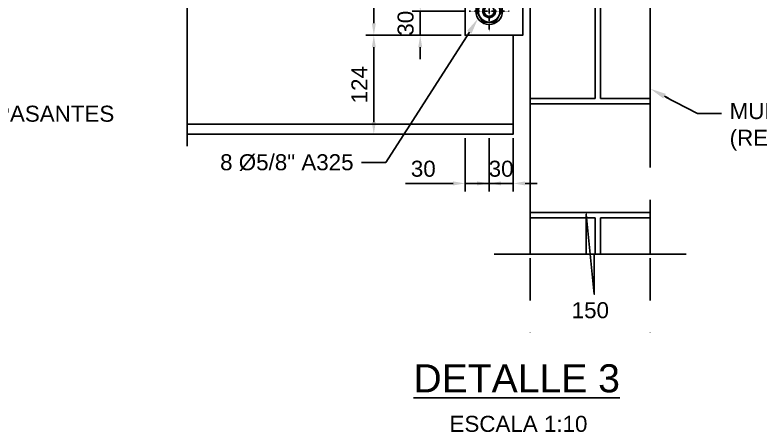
# Model space of a CAD drawing. Header units: millimetres. Extents: x -241278 to 318497, y -110515 to 29234.
# Drawn here: x -29322 to -28391, y -43251 to -42730 of the extents above; entities that cross this region are included whole.
import ezdxf
from ezdxf import colors
from ezdxf.entities.mleader import LeaderData, LeaderLine
from ezdxf.enums import TextEntityAlignment as Align
from ezdxf.math import Vec2, Vec3

# ---------------------------------------------------------------- set-up
doc = ezdxf.new("R2010")
doc.units = ezdxf.units.MM
doc.header["$LTSCALE"] = 0.1
doc.linetypes.add('CENTER', pattern=[2, 1.25, -0.25, 0.25, -0.25])
for name, color, linetype in [('EE-CENTROS', 8, 'CENTER'), ('EE-TEXTO 1', 4, 'Continuous'), ('EE-TEXTO 2', 2, 'Continuous'), ('SIM-ARM 580x1-4x200x1-2', 44, 'Continuous'), ('SIM-COTAS', 1, 'Continuous'), ('SIM-MAMPOSTERIA', 150, 'Continuous'), ('SIM-PLATINAS', 2, 'Continuous')]:
    doc.layers.add(name, color=color, linetype=linetype)
doc.styles.add('ARIAL EE', font='arial.ttf')
doc.styles.get("Standard").update_dxf_attribs({"font": 'arial.ttf'})
doc.dimstyles.new('EE 1_STANDAR', dxfattribs={"dimtxt": 2, "dimasz": 1.5, "dimexe": 1, "dimexo": 0.5, "dimgap": 0.8, "dimtad": 1, "dimdec": 0, "dimdsep": 46, "dimtxsty": 'Standard', "dimcen": 0.09, "dimclrd": 256, "dimclre": 256, "dimclrt": 2, "dimadec": 0, "dimazin": 0, "dimtfac": 1, "dimtdec": 0, "dimtix": 1, "dimtmove": 0, "dimatfit": 2, "dimfxl": 1, "dimtolj": 1, "dimlwd": -1, "dimlwe": -1, "dimarcsym": 1})

# ---------------------------------------------------------------- blocks, each defined once
blk = doc.blocks.new('*D129')
at = {"layer": 'SIM-COTAS', "transparency": 16777216}
for p, q in [((-28677.98, -43034.11), (-28677.98, -43127.44)), ((-28527.98, -43034.11), (-28527.98, -43127.44)), ((-28542.98, -43117.44), (-28662.98, -43117.44))]:
    blk.add_line(p, q, dxfattribs=at)
for points in [[(-28662.98, -43114.94), (-28662.98, -43119.94), (-28677.98, -43117.44)], [(-28542.98, -43114.94), (-28542.98, -43119.94), (-28527.98, -43117.44)]]:
    blk.add_solid(points, dxfattribs=at)
at = {"layer": 'SIM-COTAS', "color": 2, "transparency": 16777216, "insert": (-28602.98, -43099.23), "char_height": 20, "attachment_point": 5}
blk.add_mtext('\\A1;150', dxfattribs=at)
blk = doc.blocks.new('TUERCA 5-8')
blk.add_lwpolyline([(919700.08, -652089.11), (919692.29, -652102.61), (919700.08, -652116.1), (919715.66, -652116.1), (919723.45, -652102.61), (919715.66, -652089.11)], close=True)
for radius in [16.67, 13.49, 6.44]:
    blk.add_circle((919707.87, -652102.61), radius)
blk.add_arc((919707.87, -652102.61), 7.94, 75, 15)
at = {"layer": 'EE-CENTROS'}
for p, q in [((919707.87, -652077.6), (919707.87, -652127.61)), ((919682.87, -652102.61), (919732.88, -652102.61))]:
    blk.add_line(p, q, dxfattribs=at)
blk = doc.blocks.new('TUER 5-8')
blk.add_blockref('TUERCA 5-8', (-919707.87, 652102.61))
blk = doc.blocks.new('*D134')
at = {"layer": 'SIM-COTAS', "transparency": 16777216}
for p, q in [((-28764.48, -42345.83), (-28883.58, -42345.83)), ((-28873.58, -42360.83), (-28873.58, -42740.83)), ((-28764.48, -42755.83), (-28883.58, -42755.83))]:
    blk.add_line(p, q, dxfattribs=at)
for points in [[(-28876.08, -42360.83), (-28871.08, -42360.83), (-28873.58, -42345.83)], [(-28876.08, -42740.83), (-28871.08, -42740.83), (-28873.58, -42755.83)]]:
    blk.add_solid(points, dxfattribs=at)
at = {"layer": 'SIM-COTAS', "color": 2, "transparency": 16777216, "insert": (-28891.79, -42550.83), "char_height": 20, "attachment_point": 5, "rotation": 90}
blk.add_mtext('\\A1;410', dxfattribs=at)
blk = doc.blocks.new('*D135')
at = {"layer": 'SIM-COTAS', "transparency": 16777216}
for p, q in [((-28764.48, -42755.83), (-28883.58, -42755.83)), ((-28873.58, -42770.83), (-28873.58, -42864.33)), ((-28799.03, -42879.33), (-28883.58, -42879.33))]:
    blk.add_line(p, q, dxfattribs=at)
for points in [[(-28876.08, -42770.83), (-28871.08, -42770.83), (-28873.58, -42755.83)], [(-28876.08, -42864.33), (-28871.08, -42864.33), (-28873.58, -42879.33)]]:
    blk.add_solid(points, dxfattribs=at)
at = {"layer": 'SIM-COTAS', "color": 2, "transparency": 16777216, "insert": (-28891.62, -42817.58), "char_height": 20, "attachment_point": 5, "rotation": 90}
blk.add_mtext('\\A1;124', dxfattribs=at)
blk = doc.blocks.new('*D144')
at = {"layer": 'SIM-COTAS', "transparency": 16777216}
for p, q in [((-28815.57, -42710.84), (-28815.57, -42695.84)), ((-28759.46, -42725.84), (-28825.57, -42725.84)), ((-28815.57, -42725.84), (-28815.57, -42755.83)), ((-28764.48, -42755.83), (-28825.57, -42755.83)), ((-28815.57, -42770.83), (-28815.57, -42785.83))]:
    blk.add_line(p, q, dxfattribs=at)
for points in [[(-28818.07, -42710.84), (-28813.07, -42710.84), (-28815.57, -42725.84)], [(-28818.07, -42770.83), (-28813.07, -42770.83), (-28815.57, -42755.83)]]:
    blk.add_solid(points, dxfattribs=at)
at = {"layer": 'SIM-COTAS', "color": 2, "transparency": 16777216, "insert": (-28833.79, -42740.84), "char_height": 20, "attachment_point": 5, "rotation": 90}
blk.add_mtext('\\A1;30', dxfattribs=at)
blk = doc.blocks.new('*D145')
at = {"layer": 'SIM-COTAS', "transparency": 16777216}
for p, q in [((-28759.48, -42884.33), (-28759.48, -42950.79)), ((-28729.48, -42884.33), (-28729.48, -42950.79)), ((-28774.48, -42940.79), (-28834.04, -42940.79)), ((-28729.48, -42940.79), (-28759.48, -42940.79)), ((-28714.48, -42940.79), (-28699.48, -42940.79))]:
    blk.add_line(p, q, dxfattribs=at)
for points in [[(-28774.48, -42938.29), (-28774.48, -42943.29), (-28759.48, -42940.79)], [(-28714.48, -42938.29), (-28714.48, -42943.29), (-28729.48, -42940.79)]]:
    blk.add_solid(points, dxfattribs=at)
at = {"layer": 'SIM-COTAS', "color": 2, "transparency": 16777216, "insert": (-28811.76, -42922.58), "char_height": 20, "attachment_point": 5}
blk.add_mtext('\\A1;30', dxfattribs=at)
blk = doc.blocks.new('*D146')
at = {"layer": 'SIM-COTAS', "transparency": 16777216}
for p, q in [((-28729.48, -42884.33), (-28729.48, -42950.79)), ((-28699.48, -42884.33), (-28699.48, -42950.79)), ((-28744.48, -42940.79), (-28759.48, -42940.79)), ((-28729.48, -42940.79), (-28699.48, -42940.79)), ((-28684.48, -42940.79), (-28669.48, -42940.79))]:
    blk.add_line(p, q, dxfattribs=at)
for points in [[(-28744.48, -42938.29), (-28744.48, -42943.29), (-28729.48, -42940.79)], [(-28684.48, -42938.29), (-28684.48, -42943.29), (-28699.48, -42940.79)]]:
    blk.add_solid(points, dxfattribs=at)
at = {"layer": 'SIM-COTAS', "color": 2, "transparency": 16777216, "insert": (-28714.48, -42922.58), "char_height": 20, "attachment_point": 5}
blk.add_mtext('\\A1;30', dxfattribs=at)
blk = doc.blocks.new('TÍTULO')
at = {"layer": 'EE-TEXTO 1', "style": 'ARIAL EE'}
blk.add_attdef('%%UTÍTULO', text='', height=3.5, dxfattribs=at).set_placement((0, 0), align=Align.MIDDLE_CENTER)
at = {"layer": 'EE-TEXTO 2', "style": 'ARIAL EE'}
for tag, p in [('SUBTÍTULO', (0, -4.24)), ('ESCALA', (0, -5.706))]:
    blk.add_attdef(tag, text='', height=2, dxfattribs=at).set_placement(p, align=Align.MIDDLE_CENTER)

msp = doc.modelspace()

# ---------------------------------------------------------------- linework, layer by layer
at = {"layer": 'SIM-COTAS'}
msp.add_lwpolyline([(-28722.98, -43029.11), (-28607.98, -43029.11), (-28607.98, -42979.11), (-28597.98, -43079.11), (-28597.98, -43029.11), (-28482.98, -43029.11)], dxfattribs=at)

# ---------------------------------------------------------------- block references
ref = msp.add_blockref('TÍTULO', (-28689.61, -43236.61), dxfattribs=dict(at, xscale=10, yscale=10, zscale=10))
ref.add_attrib('ESCALA1:100', 'ESCALA 1:10', dxfattribs={"layer": 'EE-TEXTO 2', "height": 20, "style": 'ARIAL EE'}).set_placement((-28692.79, -43250.97), align=Align.CENTER)
ref.add_attrib('%%UVISTAENPLANTA', '%%UDETALLE 3', dxfattribs={"layer": 'EE-TEXTO 1', "height": 35, "style": 'ARIAL EE'}).set_placement((-28695.02, -43201.62), align=Align.CENTER)

# ---------------------------------------------------------------- dimensions: what is measured, and where the dimension line sits
dim = msp.add_linear_dim(base=(-28729.48, -42940.79), p1=(-28759.48, -42879.33), p2=(-28729.48, -42879.33), dimstyle='EE 1_STANDAR', dxfattribs=at)
dim.commit()
dim.dimension.update_dxf_attribs({"geometry": '*D145', "text_midpoint": (-28811.76, -42940.79), "dimtype": 160})
for base, p1, p2, picture, middle in [((-28699.48, -42940.79), (-28729.48, -42879.33), (-28699.48, -42879.33), '*D146', (-28714.48, -42922.58)), ((-28677.98, -43117.44), (-28527.98, -43029.11), (-28677.98, -43029.11), '*D129', (-28602.98, -43099.23))]:
    dim = msp.add_linear_dim(base=base, p1=p1, p2=p2, dimstyle='EE 1_STANDAR', dxfattribs=at)
    dim.commit()
    dim.dimension.update_dxf_attribs({"geometry": picture, "text_midpoint": middle})

# ---------------------------------------------------------------- leaders
at = {"layer": 'SIM-COTAS', "linetype": 'Continuous'}
ml = msp.add_multileader_mtext('Standard', dxfattribs=at)
ml.set_content('{\\C2;4 %%C5/8" ASTM A193 GR B7 PASANTES}', color=256)
ml.set_leader_properties()
ml.build(insert=Vec2(0, 0))
ml.multileader.update_dxf_attribs({"dogleg_length": 0.0025, "arrow_head_size": 20, "scale": 10})
ctx = ml.context
ctx.base_point, ctx.scale, ctx.char_height, ctx.arrow_head_size, ctx.landing_gap_size, ctx.plane_origin = Vec3(-29708.53, -42853.94), 10, 20, 20, 10, Vec3(-58989.19, -36550.79)
notes = []
notes.append((ctx, [(0, (1, 1, 0), (-29738.9, -42853.94), (1, 0), 30.37, [(0, [(-29828.59, -42754.6)], 0, [])])]))
ctx.mtext.insert, ctx.mtext.width, ctx.mtext.defined_height, ctx.mtext.flow_direction = Vec3(-29698.53, -42843.77), 180.3043, 84.57, 5
ctx.mtext.has_bg_fill, ctx.mtext.bg_color, ctx.mtext.bg_scale_factor, ctx.mtext.bg_transparency, ctx.mtext.use_window_bg_color = 1, -1027028792, 1.5, 0, 1
for ctx, leaders in notes:
    for number, flags, end, landing, length, lines in leaders:
        leader = LeaderData()
        leader.index, (leader.has_last_leader_line, leader.has_dogleg_vector, leader.attachment_direction) = number, flags
        leader.last_leader_point, leader.dogleg_vector, leader.dogleg_length = Vec3(end), Vec3(landing), length
        for number, points, colour, breaks in lines:
            line = LeaderLine()
            line.index, line.vertices, line.color, line.breaks = number, Vec3.list(points), colors.encode_raw_color(colour), breaks
            leader.lines.append(line)
        ctx.leaders.append(leader)

# ---------------------------------------------------------------- next in the draw order: hatches: boundary and pattern name
at = {"layer": 'SIM-MAMPOSTERIA'}
h = msp.add_hatch(dxfattribs=at)
h.set_pattern_fill('AR-B816C', color=256, scale=0.7)
h.set_pattern_definition([(0, (0, -454.09), (142.24, 142.24), [277.8125, -6.6675]), (0, (-142.24, -447.42), (142.24, 142.24), [277.8125, -6.6675]), (90, (0, -454.09), (-142.24, 142.24), [-148.9075, 135.5725]), (90, (-6.67, -454.09), (-142.24, 142.24), [-148.9075, 135.5725])])
h.paths.add_polyline_path([(-28677.98, -42645.83), (-28527.98, -42645.83), (-28527.98, -43029.11), (-28677.98, -43029.11)])

# ---------------------------------------------------------------- next in the draw order: linework, layer by layer
at = {"layer": 'SIM-ARM 580x1-4x200x1-2'}
msp.add_lwpolyline([(-28699.48, -42755.83), (-28699.48, -42866.63), (-29106.74, -42866.63), (-29106.74, -42312.03), (-28699.48, -42312.03), (-28699.48, -42345.83)], dxfattribs=at)
msp.add_lwpolyline([(-29106.74, -42879.33), (-28699.48, -42879.33), (-28699.48, -42866.63), (-29106.74, -42866.63)], close=True, dxfattribs=at)
at = {"layer": 'SIM-COTAS'}
msp.add_lwpolyline([(-29106.74, -42929.33), (-29106.74, -42594.33), (-29156.74, -42594.33), (-29056.74, -42584.33), (-29106.74, -42584.33), (-29106.74, -42249.33)], dxfattribs=at)
at = {"layer": 'SIM-MAMPOSTERIA'}
msp.add_lwpolyline([(-28677.98, -42645.83), (-28527.98, -42645.83), (-28527.98, -43029.11), (-28677.98, -43029.11)], close=True, dxfattribs=at)
at = {"layer": 'SIM-PLATINAS'}
msp.add_lwpolyline([(-28687.48, -42345.83), (-28687.48, -42755.83), (-28759.48, -42755.83), (-28759.48, -42345.83)], close=True, dxfattribs=at)

# ---------------------------------------------------------------- next in the draw order: block references
msp.add_blockref('TUER 5-8', (-28729.46, -42725.84))

# ---------------------------------------------------------------- next in the draw order: dimensions: what is measured, and where the dimension line sits
at = {"layer": 'SIM-COTAS'}
for base, p1, p2, picture, middle in [((-28873.58, -42755.83), (-28759.48, -42345.83), (-28759.48, -42755.83), '*D134', (-28891.79, -42550.83)), ((-28815.57, -42755.83), (-28754.46, -42725.84), (-28759.48, -42755.83), '*D144', (-28833.79, -42740.84)), ((-28873.58317116, -42879.33059505), (-28759.47608169, -42755.83059505), (-28794.02962643, -42879.33059505), '*D135', (-28891.62409886, -42817.58059505))]:
    dim = msp.add_linear_dim(base=base, p1=p1, p2=p2, angle=90, dimstyle='EE 1_STANDAR', dxfattribs=at)
    dim.commit()
    dim.dimension.update_dxf_attribs({"geometry": picture, "text_midpoint": middle})

# ---------------------------------------------------------------- next in the draw order: leaders
at = {"layer": 'SIM-COTAS', "linetype": 'Continuous'}
ml = msp.add_multileader_mtext('Standard', dxfattribs=at)
ml.set_content('{\\C2;8 %%C5/8" A325}', color=256)
ml.set_leader_properties()
ml.build(insert=Vec2(0, 0))
ml.multileader.update_dxf_attribs({"dogleg_length": 0.0025, "arrow_head_size": 20, "scale": 10})
ctx = ml.context
ctx.base_point, ctx.scale, ctx.char_height, ctx.arrow_head_size, ctx.landing_gap_size, ctx.plane_origin = Vec3(-29000.25, -42914.54), 10, 20, 20, 10, Vec3(-58330.43, -35969.24)
ctx.text_align_type = 2
notes = []
notes.append((ctx, [(1, (1, 1, 0), (-28858.53, -42914.54), (-1, 0), 30.37, [(0, [(-28743.38, -42735.03)], 0, [])])]))
ctx.mtext.insert, ctx.mtext.width, ctx.mtext.defined_height, ctx.mtext.alignment, ctx.mtext.flow_direction = Vec3(-28898.9, -42904.36), 94.2686, 56.31, 3, 5
ctx.mtext.has_bg_fill, ctx.mtext.bg_color, ctx.mtext.bg_scale_factor, ctx.mtext.bg_transparency, ctx.mtext.use_window_bg_color = 1, -1027028792, 1.5, 0, 1
ml = msp.add_multileader_mtext('Standard', dxfattribs=at)
ml.set_content('{\\C2;MURO FOSO DE ESCALERAS O SOPORTE LOSA\\P(RELLENAR CELDAS)}', color=256)
ml.set_leader_properties()
ml.build(insert=Vec2(0, 0))
ml.multileader.update_dxf_attribs({"dogleg_length": 0.0025, "arrow_head_size": 20, "scale": 10})
ctx = ml.context
ctx.base_point, ctx.scale, ctx.char_height, ctx.arrow_head_size, ctx.landing_gap_size, ctx.plane_origin = Vec3(-28438.83, -42853.38), 10, 20, 20, 10, Vec3(-58173.05, -36618.76)
notes.append((ctx, [(0, (1, 1, 0), (-28469.19, -42853.38), (1, 0), 30.37, [(0, [(-28527.98, -42822.56)], 0, [])])]))
ctx.mtext.insert, ctx.mtext.width, ctx.mtext.defined_height, ctx.mtext.flow_direction = Vec3(-28428.83, -42840.44), 300.8964, 84.57, 5
ctx.mtext.has_bg_fill, ctx.mtext.bg_color, ctx.mtext.bg_scale_factor, ctx.mtext.bg_transparency, ctx.mtext.use_window_bg_color = 1, -1027028792, 1.5, 0, 1
ml = msp.add_multileader_mtext('Standard', dxfattribs=at)
ml.set_content('{\\C2;8 %%C5/8" ASTM A193 GR B7 ANCLAR 250mm AL CONCRETO CON HIT RE-500}', color=256)
ml.set_leader_properties()
ml.build(insert=Vec2(0, 0))
ml.multileader.update_dxf_attribs({"dogleg_length": 0.0025, "arrow_head_size": 20, "scale": 10})
ctx = ml.context
ctx.base_point, ctx.scale, ctx.char_height, ctx.arrow_head_size, ctx.landing_gap_size, ctx.plane_origin = Vec3(-30859.35, -43107.5), 10, 20, 20, 10, Vec3(-60616.09, -37369.69)
notes.append((ctx, [(0, (1, 1, 0), (-30923.91, -43107.5), (1, 0), 64.56, [(0, [(-30924.09, -43032.44)], 0, [])])]))
ctx.mtext.insert, ctx.mtext.width, ctx.mtext.defined_height, ctx.mtext.flow_direction = Vec3(-30849.35, -43097.33), 346.2653, 85.6, 5
ctx.mtext.has_bg_fill, ctx.mtext.bg_color, ctx.mtext.bg_scale_factor, ctx.mtext.bg_transparency, ctx.mtext.use_window_bg_color = 1, -1027028792, 1.5, 0, 1
for ctx, leaders in notes:
    for number, flags, end, landing, length, lines in leaders:
        leader = LeaderData()
        leader.index, (leader.has_last_leader_line, leader.has_dogleg_vector, leader.attachment_direction) = number, flags
        leader.last_leader_point, leader.dogleg_vector, leader.dogleg_length = Vec3(end), Vec3(landing), length
        for number, points, colour, breaks in lines:
            line = LeaderLine()
            line.index, line.vertices, line.color, line.breaks = number, Vec3.list(points), colors.encode_raw_color(colour), breaks
            leader.lines.append(line)
        ctx.leaders.append(leader)

# ---------------------------------------------------------------- next in the draw order: leaders
ml = msp.add_multileader_mtext('Standard', dxfattribs=at)
ml.set_content('{\\C2;9 %%C3/4" A325}', color=256)
ml.set_leader_properties()
ml.build(insert=Vec2(0, 0))
ml.multileader.update_dxf_attribs({"dogleg_length": 0.0025, "arrow_head_size": 20, "scale": 10})
ctx = ml.context
ctx.base_point, ctx.scale, ctx.char_height, ctx.arrow_head_size, ctx.landing_gap_size, ctx.plane_origin = Vec3(-27699.51, -42941.4), 10, 20, 20, 10, Vec3(-57020.37, -35979.44)
ctx.text_align_type = 2
notes = []
notes.append((ctx, [(1, (1, 1, 0), (-27557.82, -42941.4), (-1, 0), 30.37, [(0, [(-27433.32, -42745.23)], 0, [])])]))
ctx.mtext.insert, ctx.mtext.width, ctx.mtext.defined_height, ctx.mtext.alignment, ctx.mtext.flow_direction = Vec3(-27598.19, -42931.22), 94.2686, 56.31, 3, 5
ctx.mtext.has_bg_fill, ctx.mtext.bg_color, ctx.mtext.bg_scale_factor, ctx.mtext.bg_transparency, ctx.mtext.use_window_bg_color = 1, -1027028792, 1.5, 0, 1
for ctx, leaders in notes:
    for number, flags, end, landing, length, lines in leaders:
        leader = LeaderData()
        leader.index, (leader.has_last_leader_line, leader.has_dogleg_vector, leader.attachment_direction) = number, flags
        leader.last_leader_point, leader.dogleg_vector, leader.dogleg_length = Vec3(end), Vec3(landing), length
        for number, points, colour, breaks in lines:
            line = LeaderLine()
            line.index, line.vertices, line.color, line.breaks = number, Vec3.list(points), colors.encode_raw_color(colour), breaks
            leader.lines.append(line)
        ctx.leaders.append(leader)

doc.saveas('drawing.dxf')
